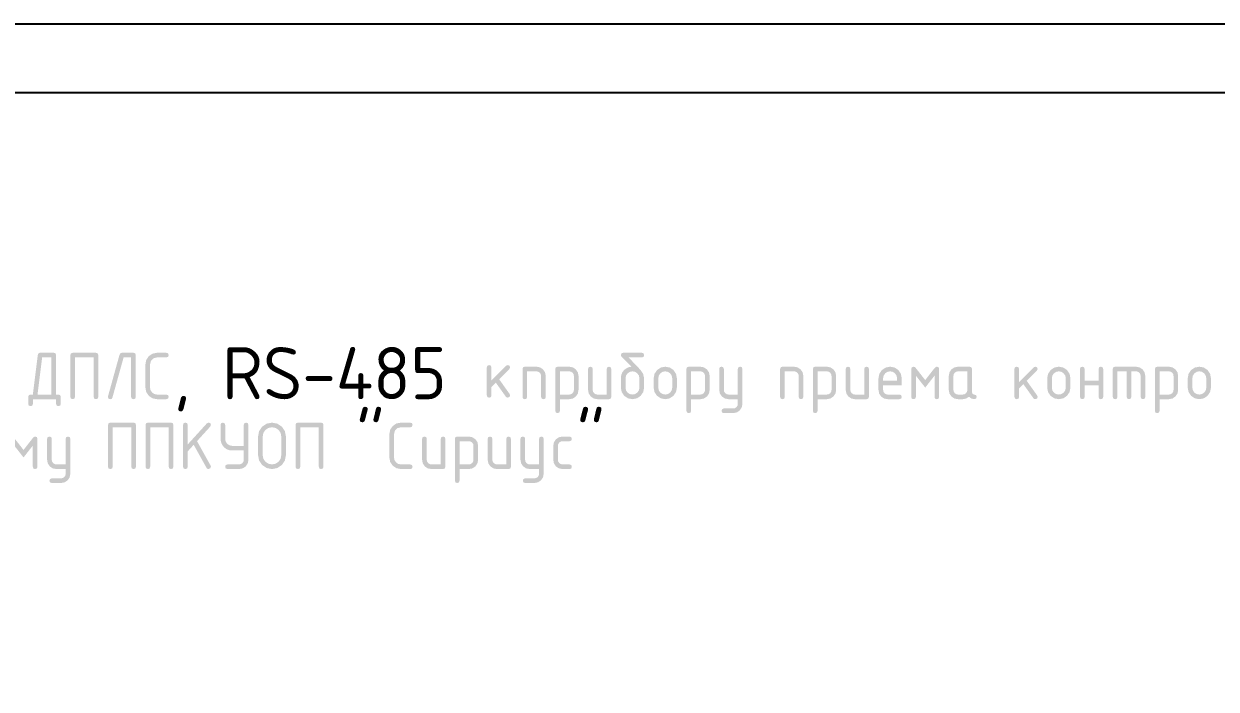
# Model space of a CAD drawing. Header units: millimetres. Extents: x 0 to 420, y 0 to 297.
# Drawn here: x 95.78 to 138.37, y 272.8 to 296.59 of the extents above; entities that cross this region are included whole.
import ezdxf

# ---------------------------------------------------------------- set-up
doc = ezdxf.new("R2010")
doc.units = ezdxf.units.MM
doc.layers.get('0').update_dxf_attribs({"linetype": 'CONTINUOUS'})
doc.styles.get("Standard").update_dxf_attribs({"font": 'STANDARD'})

msp = doc.modelspace()

# ---------------------------------------------------------------- hatches: boundary and pattern name
at = {"true_color": 0x000007}
h = msp.add_hatch(color=0, dxfattribs=at)
h.paths.add_polyline_path([(96.932775, 283.333581), (97.003744, 283.332341), (97.040813, 283.32862), (97.084222, 283.301749), (97.098691, 283.250899), (97.098691, 283.00175), (97.077745, 282.939462), (97.015458, 282.918516), (96.953446, 282.939462), (96.932775, 283.00175), (96.932775, 283.167666), (96.102645, 283.167666), (96.102645, 283.00175), (96.081974, 282.939462), (96.019963, 282.918516), (95.957469, 282.939462), (95.936729, 283.00175), (95.936729, 283.250899), (95.951199, 283.301749), (95.994607, 283.32862), (96.031332, 283.332341), (96.101543, 283.333581), (96.279034, 284.749653), (96.302185, 284.807944), (96.351794, 284.827375), (96.849542, 284.827375), (96.911829, 284.806704), (96.932775, 284.744692)], flags=0)
h.paths.add_polyline_path([(96.766859, 283.333581), (96.766859, 284.661459), (96.435028, 284.661459), (96.268561, 283.333581)], flags=0)
for points in [[(97.526113, 284.827375), (98.355692, 284.827375), (98.41798, 284.806704), (98.438926, 284.744692), (98.438926, 283.250899), (98.41798, 283.188405), (98.355692, 283.167666), (98.293681, 283.188405), (98.27301, 283.250899), (98.27301, 284.661459), (97.608796, 284.661459), (97.608796, 283.250899), (97.588125, 283.188405), (97.526113, 283.167666), (97.463619, 283.188405), (97.44288, 283.250899), (97.44288, 284.744692), (97.463619, 284.806704)], [(99.278377, 284.827375), (99.695647, 284.827375), (99.757934, 284.806704), (99.77888, 284.744692), (99.77888, 283.250899), (99.757934, 283.188405), (99.695647, 283.167666), (99.633635, 283.188405), (99.612965, 283.250899), (99.612965, 284.661459), (99.343972, 284.661459), (98.944892, 283.225543), (98.917055, 283.182135), (98.866068, 283.167666), (98.803574, 283.188405), (98.782834, 283.250899), (98.789449, 283.280665), (99.195143, 284.744692), (99.227045, 284.806704)], [(100.869686, 284.827375), (100.931973, 284.806704), (100.952919, 284.744692), (100.931973, 284.682198), (100.869686, 284.661459), (100.537854, 284.661459), (100.412177, 284.630591), (100.32288, 284.538538), (100.288705, 284.41231), (100.288705, 283.582731), (100.306895, 283.486888), (100.361465, 283.406342), (100.442012, 283.351771), (100.537854, 283.333581), (100.869686, 283.333581), (100.931973, 283.312911), (100.952919, 283.250899), (100.931973, 283.188405), (100.869686, 283.167666), (100.537854, 283.167666), (100.377933, 283.197913), (100.244056, 283.288933), (100.153037, 283.422809), (100.122789, 283.582731), (100.122789, 284.41231), (100.153037, 284.571818), (100.244056, 284.706107), (100.377933, 284.79692), (100.537854, 284.827375)], [(112.485633, 283.840286), (113.007634, 284.362287), (113.066614, 284.385989), (113.128901, 284.365043), (113.149847, 284.302756), (113.124491, 284.244878), (112.760138, 283.880525), (113.133311, 283.354666), (113.149847, 283.305607), (113.128901, 283.244354), (113.066614, 283.224028), (113.027202, 283.232778), (112.997712, 283.259305), (112.640524, 283.760911), (112.485633, 283.606571), (112.485633, 283.307261), (112.464962, 283.244767), (112.402951, 283.224028), (112.340457, 283.244767), (112.319717, 283.307261), (112.319717, 284.302756), (112.340457, 284.365043), (112.402951, 284.385989), (112.464962, 284.365043), (112.485633, 284.302756)], [(113.594049, 283.250899), (113.594049, 284.246394), (113.614789, 284.308681), (113.677283, 284.329627), (114.092348, 284.329627), (114.219678, 284.305305), (114.327165, 284.232613), (114.399857, 284.12554), (114.424179, 283.997796), (114.424179, 283.250899), (114.403233, 283.188405), (114.340946, 283.167666), (114.278934, 283.188405), (114.258263, 283.250899), (114.258263, 283.997796), (114.246275, 284.06215), (114.210308, 284.115756), (114.156702, 284.151723), (114.092348, 284.163712), (113.759965, 284.163712), (113.759965, 283.250899), (113.739294, 283.188405), (113.677283, 283.167666), (113.614789, 283.188405)], [(116.766503, 284.246394), (116.766503, 283.250899), (116.745557, 283.188405), (116.68327, 283.167666), (116.268204, 283.167666), (116.139289, 283.191643), (116.032284, 283.263577), (115.960351, 283.370582), (115.936373, 283.499497), (115.936373, 284.246394), (115.957112, 284.308681), (116.019606, 284.329627), (116.081618, 284.308681), (116.102289, 284.246394), (116.102289, 283.499497), (116.114415, 283.436314), (116.151347, 283.382639), (116.205021, 283.345708), (116.268204, 283.333581), (116.600587, 283.333581), (116.600587, 284.246394), (116.621258, 284.308681), (116.68327, 284.329627), (116.745557, 284.308681)], [(121.285235, 282.998994), (121.285235, 283.167666), (120.952852, 283.167666), (120.823937, 283.191712), (120.716932, 283.264128), (120.644998, 283.371271), (120.62102, 283.499497), (120.62102, 284.246394), (120.64176, 284.308681), (120.704254, 284.329627), (120.766266, 284.308681), (120.786936, 284.246394), (120.786936, 283.499497), (120.799063, 283.436314), (120.835994, 283.382639), (120.889669, 283.345708), (120.952852, 283.333581), (121.285235, 283.333581), (121.285235, 284.246394), (121.305905, 284.308681), (121.367917, 284.329627), (121.430204, 284.308681), (121.451151, 284.246394), (121.451151, 283.00175), (121.427242, 282.874006), (121.35579, 282.766932), (121.249957, 282.694241), (121.122626, 282.669918), (120.786936, 282.669918), (120.724925, 282.690589), (120.704254, 282.7526), (120.729059, 282.810478), (120.786936, 282.835834), (121.119319, 282.835834), (121.183673, 282.847685), (121.237279, 282.882687), (121.273246, 282.935053)], [(122.797148, 283.250899), (122.797148, 284.246394), (122.817888, 284.308681), (122.880382, 284.329627), (123.295447, 284.329627), (123.422778, 284.305305), (123.530265, 284.232613), (123.602956, 284.12554), (123.627279, 283.997796), (123.627279, 283.250899), (123.606332, 283.188405), (123.544045, 283.167666), (123.482033, 283.188405), (123.461363, 283.250899), (123.461363, 283.997796), (123.449374, 284.06215), (123.413407, 284.115756), (123.359801, 284.151723), (123.295447, 284.163712), (122.963064, 284.163712), (122.963064, 283.250899), (122.942394, 283.188405), (122.880382, 283.167666), (122.817888, 283.188405)], [(125.969602, 284.246394), (125.969602, 283.250899), (125.948656, 283.188405), (125.886369, 283.167666), (125.471304, 283.167666), (125.342388, 283.191643), (125.235384, 283.263577), (125.16345, 283.370582), (125.139472, 283.499497), (125.139472, 284.246394), (125.160212, 284.308681), (125.222706, 284.329627), (125.284717, 284.308681), (125.305388, 284.246394), (125.305388, 283.499497), (125.317515, 283.436314), (125.354446, 283.382639), (125.408121, 283.345708), (125.471304, 283.333581), (125.803687, 283.333581), (125.803687, 284.246394), (125.824357, 284.308681), (125.886369, 284.329627), (125.948656, 284.308681)], [(127.980095, 283.582731), (127.647712, 284.007718), (127.647712, 283.250899), (127.627041, 283.188405), (127.565029, 283.167666), (127.502535, 283.188405), (127.481796, 283.250899), (127.481796, 284.246394), (127.502535, 284.308681), (127.565029, 284.329627), (127.606371, 284.316398), (127.647712, 284.276711), (127.980095, 283.851724), (128.311926, 284.276711), (128.353267, 284.316398), (128.394608, 284.329627), (128.456896, 284.308681), (128.477842, 284.246394), (128.477842, 283.250899), (128.456896, 283.188405), (128.394608, 283.167666), (128.332597, 283.188405), (128.311926, 283.250899), (128.311926, 284.007718)], [(131.332587, 283.783924), (131.854588, 284.305925), (131.913568, 284.329627), (131.975855, 284.308681), (131.996801, 284.246394), (131.971446, 284.188516), (131.607092, 283.824163), (131.980265, 283.298304), (131.996801, 283.249245), (131.975855, 283.187992), (131.913568, 283.167666), (131.874156, 283.176416), (131.844666, 283.202943), (131.487479, 283.704549), (131.332587, 283.550209), (131.332587, 283.250899), (131.311916, 283.188405), (131.249905, 283.167666), (131.187411, 283.188405), (131.166671, 283.250899), (131.166671, 284.246394), (131.187411, 284.308681), (131.249905, 284.329627), (131.311916, 284.308681), (131.332587, 284.246394)], [(133.674911, 283.665413), (133.674911, 283.250899), (133.65424, 283.188405), (133.592229, 283.167666), (133.529735, 283.188405), (133.508995, 283.250899), (133.508995, 284.246394), (133.529735, 284.308681), (133.592229, 284.329627), (133.65424, 284.308681), (133.674911, 284.246394), (133.674911, 283.83188), (134.173209, 283.83188), (134.173209, 284.246394), (134.19388, 284.308681), (134.255892, 284.329627), (134.318179, 284.308681), (134.339125, 284.246394), (134.339125, 283.250899), (134.318179, 283.188405), (134.255892, 283.167666), (134.19388, 283.188405), (134.173209, 283.250899), (134.173209, 283.665413)], [(134.76339, 284.329627), (135.510287, 284.329627), (135.638031, 284.305305), (135.745105, 284.232613), (135.817796, 284.12554), (135.842119, 283.997796), (135.842119, 283.250899), (135.821173, 283.188405), (135.758885, 283.167666), (135.696874, 283.188405), (135.676203, 283.250899), (135.676203, 283.997796), (135.664214, 284.06215), (135.628247, 284.115756), (135.574848, 284.151723), (135.510287, 284.163712), (135.344371, 284.163712), (135.344371, 283.250899), (135.323425, 283.188405), (135.261138, 283.167666), (135.199126, 283.188405), (135.178456, 283.250899), (135.178456, 284.163712), (134.846073, 284.163712), (134.846073, 283.250899), (134.825402, 283.188405), (134.76339, 283.167666), (134.700896, 283.188405), (134.680157, 283.250899), (134.680157, 284.246394), (134.700896, 284.308681)], [(98.870452, 282.329708), (99.700031, 282.329708), (99.762318, 282.309038), (99.783265, 282.247026), (99.783265, 280.753232), (99.762318, 280.690738), (99.700031, 280.669999), (99.638019, 280.690738), (99.617349, 280.753232), (99.617349, 282.163792), (98.953134, 282.163792), (98.953134, 280.753232), (98.932464, 280.690738), (98.870452, 280.669999), (98.807958, 280.690738), (98.787219, 280.753232), (98.787219, 282.247026), (98.807958, 282.309038)], [(100.210407, 282.329708), (101.039986, 282.329708), (101.102273, 282.309038), (101.123219, 282.247026), (101.123219, 280.753232), (101.102273, 280.690738), (101.039986, 280.669999), (100.977974, 280.690738), (100.957304, 280.753232), (100.957304, 282.163792), (100.293089, 282.163792), (100.293089, 280.753232), (100.272419, 280.690738), (100.210407, 280.669999), (100.147913, 280.690738), (100.127173, 280.753232), (100.127173, 282.247026), (100.147913, 282.309038)], [(101.848018, 281.537612), (101.633044, 281.30114), (101.633044, 280.753232), (101.612373, 280.690738), (101.550361, 280.669999), (101.487867, 280.690738), (101.467128, 280.753232), (101.467128, 282.247026), (101.487867, 282.309038), (101.550361, 282.329708), (101.612373, 282.309038), (101.633044, 282.247026), (101.633044, 281.549187), (102.317102, 282.302147), (102.37994, 282.329708), (102.442228, 282.309038), (102.463174, 282.247026), (102.440574, 282.190251), (101.966529, 281.66825), (102.451598, 280.794574), (102.463174, 280.753232), (102.437267, 280.695906), (102.37994, 280.669999), (102.336188, 280.680885), (102.306078, 280.714096)], [(103.637213, 281.334213), (103.222148, 281.334213), (103.111052, 281.347046), (103.014271, 281.385614), (102.931855, 281.45002), (102.863858, 281.540368), (102.821207, 281.63876), (102.807083, 281.748727), (102.807083, 282.247026), (102.827822, 282.309038), (102.890316, 282.329708), (102.952328, 282.309038), (102.972998, 282.247026), (102.972998, 281.748727), (102.991188, 281.65316), (103.045759, 281.57289), (103.126305, 281.518319), (103.222148, 281.500129), (103.637213, 281.500129), (103.637213, 282.247026), (103.657883, 282.309038), (103.719895, 282.329708), (103.782182, 282.309038), (103.803129, 282.247026), (103.803129, 281.00183), (103.778875, 280.872915), (103.706666, 280.76591), (103.59973, 280.693977), (103.471297, 280.669999), (103.056232, 280.669999), (102.993738, 280.690738), (102.972998, 280.753232), (102.993738, 280.815244), (103.056232, 280.835915), (103.471297, 280.835915), (103.534962, 280.847973), (103.588706, 280.884422), (103.624948, 280.937752), (103.637213, 281.00183)], [(105.570225, 282.329708), (106.399804, 282.329708), (106.462092, 282.309038), (106.483038, 282.247026), (106.483038, 280.753232), (106.462092, 280.690738), (106.399804, 280.669999), (106.337793, 280.690738), (106.317122, 280.753232), (106.317122, 282.163792), (105.652908, 282.163792), (105.652908, 280.753232), (105.632237, 280.690738), (105.570225, 280.669999), (105.507731, 280.690738), (105.486992, 280.753232), (105.486992, 282.247026), (105.507731, 282.309038)], [(109.583453, 282.329708), (109.64574, 282.309038), (109.666687, 282.247026), (109.64574, 282.184532), (109.583453, 282.163792), (109.251622, 282.163792), (109.125944, 282.132924), (109.036648, 282.040871), (109.002472, 281.914643), (109.002472, 281.085064), (109.020662, 280.989221), (109.075233, 280.908675), (109.155779, 280.854105), (109.251622, 280.835915), (109.583453, 280.835915), (109.64574, 280.815244), (109.666687, 280.753232), (109.64574, 280.690738), (109.583453, 280.669999), (109.251622, 280.669999), (109.0917, 280.700247), (108.957824, 280.791266), (108.866804, 280.925143), (108.836556, 281.085064), (108.836556, 281.914643), (108.866804, 282.074151), (108.957824, 282.208441), (109.0917, 282.299253), (109.251622, 282.329708)], [(95.769435, 281.085064), (95.437052, 281.510051), (95.437052, 280.753232), (95.416381, 280.690738), (95.35437, 280.669999), (95.291876, 280.690738), (95.271136, 280.753232), (95.271136, 281.748727), (95.291876, 281.811015), (95.35437, 281.831961), (95.395711, 281.818732), (95.437052, 281.779044), (95.769435, 281.354057), (96.101266, 281.779044), (96.142607, 281.818732), (96.183949, 281.831961), (96.246236, 281.811015), (96.267182, 281.748727), (96.267182, 280.753232), (96.246236, 280.690738), (96.183949, 280.669999), (96.121937, 280.690738), (96.101266, 280.753232), (96.101266, 281.510051)], [(97.275305, 280.501327), (97.275305, 280.669999), (96.942922, 280.669999), (96.814007, 280.694046), (96.707002, 280.766462), (96.635069, 280.873604), (96.611091, 281.00183), (96.611091, 281.748727), (96.63183, 281.811015), (96.694324, 281.831961), (96.756336, 281.811015), (96.777007, 281.748727), (96.777007, 281.00183), (96.789133, 280.938647), (96.826065, 280.884973), (96.879739, 280.848041), (96.942922, 280.835915), (97.275305, 280.835915), (97.275305, 281.748727), (97.295976, 281.811015), (97.357987, 281.831961), (97.420275, 281.811015), (97.441221, 281.748727), (97.441221, 280.504083), (97.417312, 280.376339), (97.345861, 280.269265), (97.240027, 280.196574), (97.112697, 280.172251), (96.777007, 280.172251), (96.714995, 280.192922), (96.694324, 280.254934), (96.719129, 280.312811), (96.777007, 280.338167), (97.109389, 280.338167), (97.173744, 280.350018), (97.227349, 280.385021), (97.263316, 280.437386)], [(110.837849, 281.748727), (110.837849, 280.753232), (110.816902, 280.690738), (110.754615, 280.669999), (110.33955, 280.669999), (110.210634, 280.693977), (110.10363, 280.76591), (110.031696, 280.872915), (110.007718, 281.00183), (110.007718, 281.748727), (110.028458, 281.811015), (110.090952, 281.831961), (110.152964, 281.811015), (110.173634, 281.748727), (110.173634, 281.00183), (110.185761, 280.938647), (110.222692, 280.884973), (110.276367, 280.848041), (110.33955, 280.835915), (110.671933, 280.835915), (110.671933, 281.748727), (110.692603, 281.811015), (110.754615, 281.831961), (110.816902, 281.811015)], [(113.180172, 281.748727), (113.180172, 280.753232), (113.159226, 280.690738), (113.096939, 280.669999), (112.681874, 280.669999), (112.552958, 280.693977), (112.445954, 280.76591), (112.37402, 280.872915), (112.350042, 281.00183), (112.350042, 281.748727), (112.370782, 281.811015), (112.433276, 281.831961), (112.495287, 281.811015), (112.515958, 281.748727), (112.515958, 281.00183), (112.528085, 280.938647), (112.565016, 280.884973), (112.618691, 280.848041), (112.681874, 280.835915), (113.014257, 280.835915), (113.014257, 281.748727), (113.034927, 281.811015), (113.096939, 281.831961), (113.159226, 281.811015)], [(114.185419, 280.501327), (114.185419, 280.669999), (113.853036, 280.669999), (113.72412, 280.694046), (113.617116, 280.766462), (113.545182, 280.873604), (113.521204, 281.00183), (113.521204, 281.748727), (113.541944, 281.811015), (113.604438, 281.831961), (113.666449, 281.811015), (113.68712, 281.748727), (113.68712, 281.00183), (113.699247, 280.938647), (113.736178, 280.884973), (113.789853, 280.848041), (113.853036, 280.835915), (114.185419, 280.835915), (114.185419, 281.748727), (114.206089, 281.811015), (114.268101, 281.831961), (114.330388, 281.811015), (114.351334, 281.748727), (114.351334, 280.504083), (114.327425, 280.376339), (114.255974, 280.269265), (114.150141, 280.196574), (114.02281, 280.172251), (113.68712, 280.172251), (113.625108, 280.192922), (113.604438, 280.254934), (113.629242, 280.312811), (113.68712, 280.338167), (114.019503, 280.338167), (114.083857, 280.350018), (114.137463, 280.385021), (114.17343, 280.437386)], [(114.858282, 281.500129), (114.858282, 281.00183), (114.870409, 280.938647), (114.90734, 280.884973), (114.961015, 280.848041), (115.024198, 280.835915), (115.273347, 280.835915), (115.335634, 280.815244), (115.35658, 280.753232), (115.335634, 280.690738), (115.273347, 280.669999), (115.024198, 280.669999), (114.895282, 280.693977), (114.788277, 280.76591), (114.716344, 280.872915), (114.692366, 281.00183), (114.692366, 281.500129), (114.716344, 281.628562), (114.788277, 281.735498), (114.895282, 281.807707), (115.024198, 281.831961), (115.273347, 281.831961), (115.335634, 281.811015), (115.35658, 281.748727), (115.335634, 281.686715), (115.273347, 281.666045), (115.024198, 281.666045), (114.960119, 281.65378), (114.906789, 281.617538), (114.87034, 281.563794)]]:
    msp.add_hatch(color=0, dxfattribs=at).paths.add_polyline_path(points, flags=0)
h = msp.add_hatch(color=0, dxfattribs=at)
h.paths.add_polyline_path([(117.937665, 283.914562), (117.937665, 283.582731), (117.907141, 283.422809), (117.815846, 283.288933), (117.681832, 283.197913), (117.5226, 283.167666), (117.362679, 283.197913), (117.228802, 283.288933), (117.137783, 283.422809), (117.107535, 283.582731), (117.107535, 283.914562), (117.120971, 284.031144), (117.161278, 284.13119), (117.228458, 284.214699), (117.322509, 284.281672), (117.408567, 284.317638), (117.488425, 284.329627), (117.124071, 284.693981), (117.107535, 284.743039), (117.128274, 284.806291), (117.190768, 284.827375), (117.855534, 284.827375), (117.917821, 284.806704), (117.938767, 284.744692), (117.917821, 284.682198), (117.855534, 284.661459), (117.384245, 284.661459), (117.801515, 284.222692), (117.90349, 284.073795)], flags=0)
h.paths.add_polyline_path([(117.771749, 283.582731), (117.771749, 283.914562), (117.753283, 284.009922), (117.698438, 284.0904), (117.61796, 284.145246), (117.5226, 284.163712), (117.426757, 284.145246), (117.346211, 284.0904), (117.291641, 284.009922), (117.273451, 283.914562), (117.273451, 283.582731), (117.291365, 283.485992), (117.34566, 283.405791), (117.426275, 283.351496), (117.5226, 283.333581), (117.61796, 283.351771), (117.698438, 283.406342), (117.753283, 283.486888)], flags=0)
h = msp.add_hatch(color=0, dxfattribs=at)
h.paths.add_polyline_path([(114.765211, 284.246394), (114.78595, 284.308681), (114.848444, 284.329627), (115.26351, 284.329627), (115.391943, 284.305374), (115.498878, 284.233165), (115.571088, 284.126229), (115.595341, 283.997796), (115.595341, 283.499497), (115.571088, 283.371271), (115.498878, 283.264128), (115.391943, 283.191712), (115.26351, 283.167666), (114.931127, 283.167666), (114.931127, 282.7526), (114.910456, 282.690589), (114.848444, 282.669918), (114.78595, 282.690589), (114.765211, 282.7526)], flags=0)
h.paths.add_polyline_path([(114.931127, 284.163712), (114.931127, 283.333581), (115.26351, 283.333581), (115.327175, 283.345639), (115.380918, 283.382088), (115.417161, 283.435418), (115.429425, 283.499497), (115.429425, 283.997796), (115.417436, 284.06215), (115.38147, 284.115756), (115.327864, 284.151723), (115.26351, 284.163712)], flags=0)
h = msp.add_hatch(color=0, dxfattribs=at)
h.paths.add_polyline_path([(118.278697, 283.582731), (118.278697, 283.914562), (118.308945, 284.07407), (118.399964, 284.20836), (118.53384, 284.299173), (118.693762, 284.329627), (118.854648, 284.299517), (118.988662, 284.209462), (119.078717, 284.075448), (119.108827, 283.914562), (119.108827, 283.582731), (119.078303, 283.422809), (118.987008, 283.288933), (118.852994, 283.197913), (118.693762, 283.167666), (118.53384, 283.197913), (118.399964, 283.288933), (118.308945, 283.422809)], flags=0)
h.paths.add_polyline_path([(118.942911, 283.582731), (118.942911, 283.914562), (118.924445, 284.009922), (118.869599, 284.0904), (118.789122, 284.145246), (118.693762, 284.163712), (118.597919, 284.145246), (118.517373, 284.0904), (118.462803, 284.009922), (118.444612, 283.914562), (118.444612, 283.582731), (118.462527, 283.485992), (118.516822, 283.405791), (118.597437, 283.351496), (118.693762, 283.333581), (118.789122, 283.351771), (118.869599, 283.406342), (118.924445, 283.486888)], flags=0)
h = msp.add_hatch(color=0, dxfattribs=at)
h.paths.add_polyline_path([(119.449859, 284.246394), (119.470598, 284.308681), (119.533092, 284.329627), (119.948157, 284.329627), (120.07659, 284.305374), (120.183526, 284.233165), (120.255735, 284.126229), (120.279989, 283.997796), (120.279989, 283.499497), (120.255735, 283.371271), (120.183526, 283.264128), (120.07659, 283.191712), (119.948157, 283.167666), (119.615774, 283.167666), (119.615774, 282.7526), (119.595104, 282.690589), (119.533092, 282.669918), (119.470598, 282.690589), (119.449859, 282.7526)], flags=0)
h.paths.add_polyline_path([(119.615774, 284.163712), (119.615774, 283.333581), (119.948157, 283.333581), (120.011823, 283.345639), (120.065566, 283.382088), (120.101808, 283.435418), (120.114073, 283.499497), (120.114073, 283.997796), (120.102084, 284.06215), (120.066117, 284.115756), (120.012512, 284.151723), (119.948157, 284.163712)], flags=0)
h = msp.add_hatch(color=0, dxfattribs=at)
h.paths.add_polyline_path([(123.96831, 284.246394), (123.98905, 284.308681), (124.051544, 284.329627), (124.466609, 284.329627), (124.595042, 284.305374), (124.701978, 284.233165), (124.774187, 284.126229), (124.79844, 283.997796), (124.79844, 283.499497), (124.774187, 283.371271), (124.701978, 283.264128), (124.595042, 283.191712), (124.466609, 283.167666), (124.134226, 283.167666), (124.134226, 282.7526), (124.113555, 282.690589), (124.051544, 282.669918), (123.98905, 282.690589), (123.96831, 282.7526)], flags=0)
h.paths.add_polyline_path([(124.134226, 284.163712), (124.134226, 283.333581), (124.466609, 283.333581), (124.530274, 283.345639), (124.584018, 283.382088), (124.62026, 283.435418), (124.632525, 283.499497), (124.632525, 283.997796), (124.620536, 284.06215), (124.584569, 284.115756), (124.530963, 284.151723), (124.466609, 284.163712)], flags=0)
h = msp.add_hatch(color=0, dxfattribs=at)
h.paths.add_polyline_path([(126.725699, 284.163712), (126.629857, 284.145246), (126.54931, 284.0904), (126.49474, 284.009922), (126.47655, 283.914562), (126.47655, 283.83188), (126.974848, 283.83188), (126.974848, 283.914562), (126.956383, 284.009922), (126.901537, 284.0904), (126.821059, 284.145246)], flags=0)
h.paths.add_polyline_path([(126.47655, 283.665413), (126.47655, 283.499497), (126.488677, 283.436314), (126.525608, 283.382639), (126.579283, 283.345708), (126.642466, 283.333581), (127.057531, 283.333581), (127.119818, 283.312911), (127.140764, 283.250899), (127.119818, 283.188405), (127.057531, 283.167666), (126.642466, 283.167666), (126.51355, 283.191643), (126.406546, 283.263577), (126.334612, 283.370582), (126.310634, 283.499497), (126.310634, 283.914562), (126.340882, 284.07407), (126.431901, 284.20836), (126.565778, 284.299173), (126.725699, 284.329627), (126.886585, 284.299517), (127.020599, 284.209462), (127.110654, 284.075448), (127.140764, 283.914562), (127.140764, 283.665413)], flags=0)
h = msp.add_hatch(color=0, dxfattribs=at)
h.paths.add_polyline_path([(129.485965, 284.163712), (129.153582, 284.163712), (129.089503, 284.151447), (129.036173, 284.115205), (128.999724, 284.061461), (128.987666, 283.997796), (128.987666, 283.499497), (128.999793, 283.436314), (129.036725, 283.382639), (129.090399, 283.345708), (129.153582, 283.333581), (129.320049, 283.333581), (129.383715, 283.345639), (129.437458, 283.382088), (129.4737, 283.435418), (129.485965, 283.499497)], flags=0)
h.paths.add_polyline_path([(129.817797, 283.250899), (129.79685, 283.188405), (129.734563, 283.167666), (129.629212, 283.189645), (129.544945, 283.25586), (129.442419, 283.189645), (129.320049, 283.167666), (129.153582, 283.167666), (129.024667, 283.191643), (128.917662, 283.263577), (128.845728, 283.370582), (128.821751, 283.499497), (128.821751, 283.997796), (128.845728, 284.126229), (128.917662, 284.233165), (129.024667, 284.305374), (129.153582, 284.329627), (129.568647, 284.329627), (129.630935, 284.308681), (129.651881, 284.246394), (129.651881, 283.416815), (129.672551, 283.354321), (129.734563, 283.333581), (129.79685, 283.312911)], flags=0)
h = msp.add_hatch(color=0, dxfattribs=at)
h.paths.add_polyline_path([(132.337833, 283.582731), (132.337833, 283.914562), (132.368081, 284.07407), (132.459101, 284.20836), (132.592977, 284.299173), (132.752898, 284.329627), (132.913784, 284.299517), (133.047798, 284.209462), (133.137853, 284.075448), (133.167963, 283.914562), (133.167963, 283.582731), (133.13744, 283.422809), (133.046145, 283.288933), (132.912131, 283.197913), (132.752898, 283.167666), (132.592977, 283.197913), (132.459101, 283.288933), (132.368081, 283.422809)], flags=0)
h.paths.add_polyline_path([(133.002048, 283.582731), (133.002048, 283.914562), (132.983582, 284.009922), (132.928736, 284.0904), (132.848259, 284.145246), (132.752898, 284.163712), (132.657056, 284.145246), (132.576509, 284.0904), (132.521939, 284.009922), (132.503749, 283.914562), (132.503749, 283.582731), (132.521663, 283.485992), (132.575958, 283.405791), (132.656573, 283.351496), (132.752898, 283.333581), (132.848259, 283.351771), (132.928736, 283.406342), (132.983582, 283.486888)], flags=0)
h = msp.add_hatch(color=0, dxfattribs=at)
h.paths.add_polyline_path([(136.186308, 284.246394), (136.207047, 284.308681), (136.269541, 284.329627), (136.684606, 284.329627), (136.813039, 284.305374), (136.919975, 284.233165), (136.992184, 284.126229), (137.016438, 283.997796), (137.016438, 283.499497), (136.992184, 283.371271), (136.919975, 283.264128), (136.813039, 283.191712), (136.684606, 283.167666), (136.352223, 283.167666), (136.352223, 282.7526), (136.331553, 282.690589), (136.269541, 282.669918), (136.207047, 282.690589), (136.186308, 282.7526)], flags=0)
h.paths.add_polyline_path([(136.352223, 284.163712), (136.352223, 283.333581), (136.684606, 283.333581), (136.748272, 283.345639), (136.802015, 283.382088), (136.838257, 283.435418), (136.850522, 283.499497), (136.850522, 283.997796), (136.838533, 284.06215), (136.802566, 284.115756), (136.748961, 284.151723), (136.684606, 284.163712)], flags=0)
h = msp.add_hatch(color=0, dxfattribs=at)
h.paths.add_polyline_path([(137.357469, 283.582731), (137.357469, 283.914562), (137.387717, 284.07407), (137.478737, 284.20836), (137.612613, 284.299173), (137.772535, 284.329627), (137.933421, 284.299517), (138.067435, 284.209462), (138.15749, 284.075448), (138.1876, 283.914562), (138.1876, 283.582731), (138.157076, 283.422809), (138.065781, 283.288933), (137.931767, 283.197913), (137.772535, 283.167666), (137.612613, 283.197913), (137.478737, 283.288933), (137.387717, 283.422809)], flags=0)
h.paths.add_polyline_path([(138.021684, 283.582731), (138.021684, 283.914562), (138.003218, 284.009922), (137.948372, 284.0904), (137.867895, 284.145246), (137.772535, 284.163712), (137.676692, 284.145246), (137.596146, 284.0904), (137.541575, 284.009922), (137.523385, 283.914562), (137.523385, 283.582731), (137.5413, 283.485992), (137.595594, 283.405791), (137.67621, 283.351496), (137.772535, 283.333581), (137.867895, 283.351771), (137.948372, 283.406342), (138.003218, 283.486888)], flags=0)
h = msp.add_hatch(color=0, dxfattribs=at)
h.paths.add_polyline_path([(104.977167, 281.167746), (104.977167, 281.831961), (104.952914, 281.960394), (104.880705, 282.06733), (104.773769, 282.139539), (104.645336, 282.163792), (104.515938, 282.139539), (104.408864, 282.06733), (104.336931, 281.960394), (104.312953, 281.831961), (104.312953, 281.167746), (104.336931, 281.038831), (104.408864, 280.931826), (104.515938, 280.859893), (104.645336, 280.835915), (104.773769, 280.859893), (104.880705, 280.931826), (104.952914, 281.038831)], flags=0)
h.paths.add_polyline_path([(105.143083, 281.167746), (105.106427, 280.976337), (104.997011, 280.81552), (104.836263, 280.706379), (104.645336, 280.669999), (104.453651, 280.706379), (104.292558, 280.81552), (104.183417, 280.976337), (104.147037, 281.167746), (104.147037, 281.831961), (104.183417, 282.022888), (104.292558, 282.183636), (104.453651, 282.293052), (104.645336, 282.329708), (104.836745, 282.293328), (104.997562, 282.184187), (105.106703, 282.02337), (105.143083, 281.831961)], flags=0)
h = msp.add_hatch(color=0, dxfattribs=at)
h.paths.add_polyline_path([(111.17888, 281.748727), (111.19962, 281.811015), (111.262114, 281.831961), (111.677179, 281.831961), (111.805612, 281.807707), (111.912548, 281.735498), (111.984757, 281.628562), (112.00901, 281.500129), (112.00901, 281.00183), (111.984757, 280.873604), (111.912548, 280.766462), (111.805612, 280.694046), (111.677179, 280.669999), (111.344796, 280.669999), (111.344796, 280.254934), (111.324126, 280.192922), (111.262114, 280.172251), (111.19962, 280.192922), (111.17888, 280.254934)], flags=0)
h.paths.add_polyline_path([(111.344796, 281.666045), (111.344796, 280.835915), (111.677179, 280.835915), (111.740844, 280.847973), (111.794588, 280.884422), (111.83083, 280.937752), (111.843095, 281.00183), (111.843095, 281.500129), (111.831106, 281.564483), (111.795139, 281.618089), (111.741533, 281.654056), (111.677179, 281.666045)], flags=0)

# ---------------------------------------------------------------- linework, layer by layer
at = {"color": 0, "true_color": 0x000007}
msp.add_lwpolyline([(0, 0), (0, 296.587333), (419.946667, 296.587333), (419.946667, 0)], close=True, dxfattribs=at)
msp.add_lwpolyline([(9.948333, 2.455333), (9.948333, 294.132), (417.491333, 294.132), (417.491333, 2.455333), (3.937, 2.455333)], dxfattribs=at)

# ---------------------------------------------------------------- texts
at = {"color": 0, "true_color": 0x000007, "char_height": 1.8641, "attachment_point": 1}
for s, insert, width in [(', RS-485 ', (101.134335, 285.031765), 10.82213593), ('"', (107.654635, 282.534099), 0.62136668), ('"', (115.528642, 282.534099), 0.62136668)]:
    msp.add_mtext(s, dxfattribs=dict(at, insert=insert, width=width))

doc.saveas('drawing.dxf')
